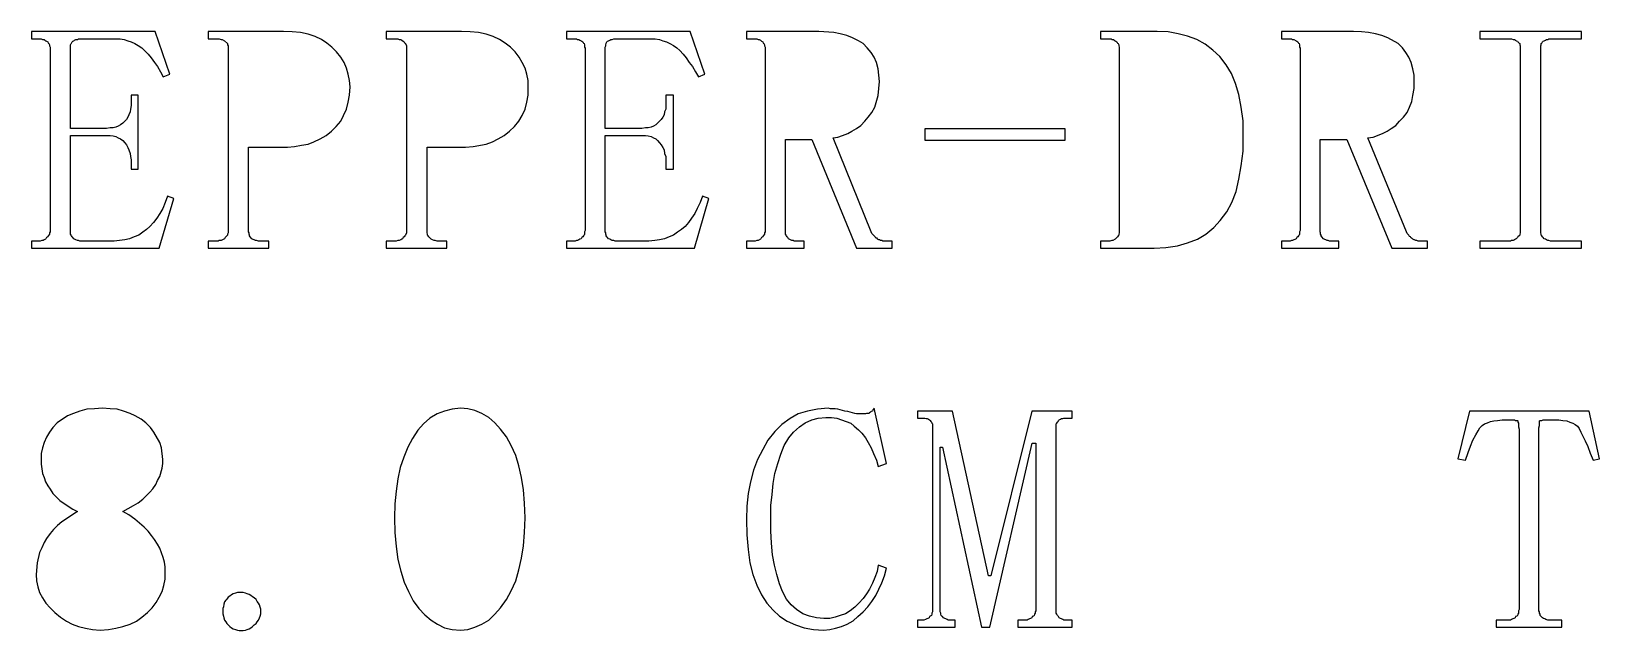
# Model space of a CAD drawing. Extents: x -190 to 190, y -140 to 140.
# Drawn here: x -138.2 to -111.33, y -106.04 to -95.78 of the extents above; entities that cross this region are included whole.
import ezdxf

# ---------------------------------------------------------------- set-up
doc = ezdxf.new("R2010")
doc.units = 0
doc.header["$MEASUREMENT"] = 0
doc.layers.get('0').update_dxf_attribs({"linetype": 'CONTINUOUS'})

msp = doc.modelspace()

# ---------------------------------------------------------------- linework, layer by layer
for points in [[(-138.2, -95.78), (-138.2, -95.91), (-138.2, -95.91), (-138.09, -95.91), (-138.09, -95.91), (-138.06, -95.91), (-138.06, -95.91), (-138.03, -95.91), (-138.03, -95.91), (-138.01, -95.92), (-138.01, -95.92), (-137.98, -95.92), (-137.98, -95.92), (-137.97, -95.93), (-137.97, -95.93), (-137.95, -95.94), (-137.95, -95.94), (-137.94, -95.95), (-137.94, -95.95), (-137.92, -95.96), (-137.92, -95.96), (-137.91, -95.98), (-137.91, -95.98), (-137.9, -95.99), (-137.9, -95.99), (-137.89, -96.01), (-137.89, -96.01), (-137.89, -96.03), (-137.89, -96.03), (-137.88, -96.05), (-137.88, -96.05), (-137.88, -96.07), (-137.88, -96.07), (-137.88, -99.19), (-137.88, -99.19), (-137.88, -99.21), (-137.88, -99.21), (-137.89, -99.23), (-137.89, -99.23), (-137.89, -99.25), (-137.89, -99.25), (-137.9, -99.27), (-137.9, -99.27), (-137.91, -99.28), (-137.91, -99.28), (-137.92, -99.3), (-137.92, -99.3), (-137.94, -99.31), (-137.94, -99.31), (-137.95, -99.33), (-137.95, -99.33), (-137.96, -99.34), (-137.96, -99.34), (-137.98, -99.35), (-137.98, -99.35), (-138, -99.36), (-138, -99.36), (-138.02, -99.36), (-138.02, -99.36), (-138.05, -99.37), (-138.05, -99.37), (-138.08, -99.37), (-138.08, -99.37), (-138.2, -99.37), (-138.2, -99.37), (-138.2, -99.49), (-138.2, -99.49), (-136.01, -99.49), (-136.01, -99.49), (-135.76, -98.64), (-135.76, -98.64), (-135.87, -98.6), (-135.87, -98.6), (-135.91, -98.71), (-135.91, -98.71), (-135.95, -98.81), (-135.95, -98.81), (-136, -98.9), (-136, -98.9), (-136.05, -98.98), (-136.05, -98.98), (-136.11, -99.05), (-136.11, -99.05), (-136.17, -99.12), (-136.17, -99.12), (-136.23, -99.17), (-136.23, -99.17), (-136.29, -99.22), (-136.29, -99.22), (-136.36, -99.27), (-136.36, -99.27), (-136.44, -99.3), (-136.44, -99.3), (-136.52, -99.33), (-136.52, -99.33), (-136.6, -99.35), (-136.6, -99.35), (-136.69, -99.36), (-136.69, -99.36), (-136.78, -99.37), (-136.78, -99.37), (-137.34, -99.37), (-137.34, -99.37), (-137.37, -99.37), (-137.37, -99.37), (-137.39, -99.36), (-137.39, -99.36), (-137.41, -99.36), (-137.41, -99.36), (-137.44, -99.35), (-137.44, -99.35), (-137.46, -99.34), (-137.46, -99.34), (-137.47, -99.33), (-137.47, -99.33), (-137.49, -99.31), (-137.49, -99.31), (-137.5, -99.3), (-137.5, -99.3), (-137.51, -99.28), (-137.51, -99.28), (-137.52, -99.27), (-137.52, -99.27), (-137.53, -99.25), (-137.53, -99.25), (-137.53, -99.23), (-137.53, -99.23), (-137.53, -99.21), (-137.53, -99.21), (-137.53, -99.19), (-137.53, -99.19), (-137.53, -97.56), (-137.53, -97.56), (-136.91, -97.56), (-136.91, -97.56), (-136.85, -97.56), (-136.85, -97.56), (-136.8, -97.57), (-136.8, -97.57), (-136.75, -97.58), (-136.75, -97.58), (-136.71, -97.6), (-136.71, -97.6), (-136.67, -97.62), (-136.67, -97.62), (-136.63, -97.65), (-136.63, -97.65), (-136.6, -97.69), (-136.6, -97.69), (-136.57, -97.72), (-136.57, -97.72), (-136.55, -97.77), (-136.55, -97.77), (-136.53, -97.81), (-136.53, -97.81), (-136.51, -97.87), (-136.51, -97.87), (-136.5, -97.92), (-136.5, -97.92), (-136.49, -97.98), (-136.49, -97.98), (-136.49, -98.05), (-136.49, -98.05), (-136.49, -98.14), (-136.49, -98.14), (-136.37, -98.14), (-136.37, -98.14), (-136.37, -96.87), (-136.37, -96.87), (-136.49, -96.87), (-136.49, -96.87), (-136.49, -96.99), (-136.49, -96.99), (-136.49, -97.05), (-136.49, -97.05), (-136.5, -97.11), (-136.5, -97.11), (-136.51, -97.16), (-136.51, -97.16), (-136.53, -97.21), (-136.53, -97.21), (-136.55, -97.25), (-136.55, -97.25), (-136.57, -97.29), (-136.57, -97.29), (-136.6, -97.32), (-136.6, -97.32), (-136.63, -97.35), (-136.63, -97.35), (-136.67, -97.38), (-136.67, -97.38), (-136.71, -97.4), (-136.71, -97.4), (-136.75, -97.42), (-136.75, -97.42), (-136.8, -97.43), (-136.8, -97.43), (-136.85, -97.43), (-136.85, -97.43), (-136.91, -97.44), (-136.91, -97.44), (-137.53, -97.44), (-137.53, -97.44), (-137.53, -96.07), (-137.53, -96.07), (-137.53, -96.05), (-137.53, -96.05), (-137.53, -96.03), (-137.53, -96.03), (-137.53, -96.01), (-137.53, -96.01), (-137.52, -95.99), (-137.52, -95.99), (-137.51, -95.98), (-137.51, -95.98), (-137.5, -95.96), (-137.5, -95.96), (-137.49, -95.95), (-137.49, -95.95), (-137.47, -95.94), (-137.47, -95.94), (-137.46, -95.93), (-137.46, -95.93), (-137.44, -95.92), (-137.44, -95.92), (-137.41, -95.92), (-137.41, -95.92), (-137.39, -95.91), (-137.39, -95.91), (-137.37, -95.91), (-137.37, -95.91), (-137.34, -95.91), (-137.34, -95.91), (-136.74, -95.91), (-136.74, -95.91), (-136.68, -95.91), (-136.68, -95.91), (-136.61, -95.92), (-136.61, -95.92), (-136.55, -95.94), (-136.55, -95.94), (-136.49, -95.96), (-136.49, -95.96), (-136.43, -95.99), (-136.43, -95.99), (-136.37, -96.02), (-136.37, -96.02), (-136.31, -96.06), (-136.31, -96.06), (-136.26, -96.11), (-136.26, -96.11), (-136.2, -96.17), (-136.2, -96.17), (-136.15, -96.23), (-136.15, -96.23), (-136.09, -96.31), (-136.09, -96.31), (-136.04, -96.38), (-136.04, -96.38), (-135.99, -96.47), (-135.99, -96.47), (-135.94, -96.56), (-135.94, -96.56), (-135.83, -96.51), (-135.83, -96.51), (-136.08, -95.78), (-136.08, -95.78), (-138.2, -95.78)], [(-133.88, -95.78), (-135.17, -95.78), (-135.17, -95.78), (-135.17, -95.91), (-135.17, -95.91), (-134.98, -95.91), (-134.98, -95.91), (-134.95, -95.92), (-134.95, -95.92), (-134.93, -95.92), (-134.93, -95.92), (-134.89, -95.94), (-134.89, -95.94), (-134.84, -95.99), (-134.84, -95.99), (-134.84, -96.01), (-134.84, -96.01), (-134.83, -96.03), (-134.83, -96.03), (-134.83, -99.23), (-134.83, -99.23), (-134.84, -99.25), (-134.84, -99.25), (-134.84, -99.27), (-134.84, -99.27), (-134.88, -99.31), (-134.88, -99.31), (-134.89, -99.33), (-134.89, -99.33), (-134.95, -99.36), (-134.95, -99.36), (-134.98, -99.36), (-134.98, -99.36), (-135, -99.37), (-135, -99.37), (-135.17, -99.37), (-135.17, -99.37), (-135.17, -99.49), (-135.17, -99.49), (-134.13, -99.49), (-134.13, -99.49), (-134.13, -99.37), (-134.13, -99.37), (-134.31, -99.37), (-134.31, -99.37), (-134.34, -99.36), (-134.34, -99.36), (-134.36, -99.36), (-134.36, -99.36), (-134.42, -99.33), (-134.42, -99.33), (-134.45, -99.3), (-134.45, -99.3), (-134.46, -99.28), (-134.46, -99.28), (-134.46, -99.27), (-134.46, -99.27), (-134.47, -99.25), (-134.47, -99.25), (-134.47, -99.23), (-134.47, -99.23), (-134.48, -99.21), (-134.48, -99.21), (-134.48, -97.76), (-134.48, -97.76), (-133.81, -97.76), (-133.81, -97.76), (-133.69, -97.75), (-133.69, -97.75), (-133.57, -97.73), (-133.57, -97.73), (-133.46, -97.71), (-133.46, -97.71), (-133.36, -97.67), (-133.36, -97.67), (-133.25, -97.62), (-133.25, -97.62), (-133.15, -97.56), (-133.15, -97.56), (-133.06, -97.49), (-133.06, -97.49), (-132.98, -97.41), (-132.98, -97.41), (-132.9, -97.32), (-132.9, -97.32), (-132.85, -97.22), (-132.85, -97.22), (-132.8, -97.11), (-132.8, -97.11), (-132.77, -96.99), (-132.77, -96.99), (-132.75, -96.87), (-132.75, -96.87), (-132.74, -96.73), (-132.74, -96.73), (-132.75, -96.62), (-132.75, -96.62), (-132.77, -96.51), (-132.77, -96.51), (-132.8, -96.41), (-132.8, -96.41), (-132.84, -96.31), (-132.84, -96.31), (-132.9, -96.22), (-132.9, -96.22), (-132.97, -96.13), (-132.97, -96.13), (-133.05, -96.05), (-133.05, -96.05), (-133.14, -95.98), (-133.14, -95.98), (-133.23, -95.92), (-133.23, -95.92), (-133.34, -95.87), (-133.34, -95.87), (-133.46, -95.83), (-133.46, -95.83), (-133.59, -95.8), (-133.59, -95.8), (-133.73, -95.79), (-133.73, -95.79), (-133.88, -95.78)], [(-130.83, -95.78), (-132.12, -95.78), (-132.12, -95.78), (-132.12, -95.91), (-132.12, -95.91), (-131.92, -95.91), (-131.92, -95.91), (-131.9, -95.92), (-131.9, -95.92), (-131.87, -95.92), (-131.87, -95.92), (-131.85, -95.93), (-131.85, -95.93), (-131.83, -95.95), (-131.83, -95.95), (-131.81, -95.96), (-131.81, -95.96), (-131.8, -95.98), (-131.8, -95.98), (-131.79, -95.99), (-131.79, -95.99), (-131.77, -96.03), (-131.77, -96.03), (-131.77, -99.23), (-131.77, -99.23), (-131.79, -99.27), (-131.79, -99.27), (-131.8, -99.28), (-131.8, -99.28), (-131.81, -99.3), (-131.81, -99.3), (-131.83, -99.31), (-131.83, -99.31), (-131.84, -99.33), (-131.84, -99.33), (-131.85, -99.34), (-131.85, -99.34), (-131.87, -99.35), (-131.87, -99.35), (-131.9, -99.36), (-131.9, -99.36), (-131.92, -99.36), (-131.92, -99.36), (-131.95, -99.37), (-131.95, -99.37), (-132.12, -99.37), (-132.12, -99.37), (-132.12, -99.49), (-132.12, -99.49), (-131.08, -99.49), (-131.08, -99.49), (-131.08, -99.37), (-131.08, -99.37), (-131.25, -99.37), (-131.25, -99.37), (-131.28, -99.36), (-131.28, -99.36), (-131.3, -99.36), (-131.3, -99.36), (-131.33, -99.35), (-131.33, -99.35), (-131.35, -99.34), (-131.35, -99.34), (-131.39, -99.3), (-131.39, -99.3), (-131.4, -99.28), (-131.4, -99.28), (-131.41, -99.27), (-131.41, -99.27), (-131.41, -99.25), (-131.41, -99.25), (-131.42, -99.23), (-131.42, -99.23), (-131.42, -97.76), (-131.42, -97.76), (-130.76, -97.76), (-130.76, -97.76), (-130.63, -97.75), (-130.63, -97.75), (-130.41, -97.71), (-130.41, -97.71), (-130.3, -97.67), (-130.3, -97.67), (-130.2, -97.62), (-130.2, -97.62), (-130.1, -97.56), (-130.1, -97.56), (-130.01, -97.49), (-130.01, -97.49), (-129.92, -97.41), (-129.92, -97.41), (-129.85, -97.32), (-129.85, -97.32), (-129.79, -97.22), (-129.79, -97.22), (-129.74, -97.11), (-129.74, -97.11), (-129.71, -96.99), (-129.71, -96.99), (-129.69, -96.87), (-129.69, -96.87), (-129.69, -96.62), (-129.69, -96.62), (-129.71, -96.51), (-129.71, -96.51), (-129.74, -96.41), (-129.74, -96.41), (-129.79, -96.31), (-129.79, -96.31), (-129.84, -96.22), (-129.84, -96.22), (-129.91, -96.13), (-129.91, -96.13), (-129.99, -96.05), (-129.99, -96.05), (-130.08, -95.98), (-130.08, -95.98), (-130.18, -95.92), (-130.18, -95.92), (-130.29, -95.87), (-130.29, -95.87), (-130.41, -95.83), (-130.41, -95.83), (-130.54, -95.8), (-130.54, -95.8), (-130.68, -95.79), (-130.68, -95.79), (-130.83, -95.78)], [(-129.03, -95.78), (-129.03, -95.91), (-129.03, -95.91), (-128.92, -95.91), (-128.92, -95.91), (-128.89, -95.91), (-128.89, -95.91), (-128.86, -95.91), (-128.86, -95.91), (-128.84, -95.92), (-128.84, -95.92), (-128.82, -95.92), (-128.82, -95.92), (-128.8, -95.93), (-128.8, -95.93), (-128.78, -95.94), (-128.78, -95.94), (-128.77, -95.95), (-128.77, -95.95), (-128.75, -95.96), (-128.75, -95.96), (-128.74, -95.98), (-128.74, -95.98), (-128.73, -95.99), (-128.73, -95.99), (-128.72, -96.01), (-128.72, -96.01), (-128.72, -96.03), (-128.72, -96.03), (-128.72, -96.05), (-128.72, -96.05), (-128.71, -96.07), (-128.71, -96.07), (-128.71, -99.19), (-128.71, -99.19), (-128.72, -99.21), (-128.72, -99.21), (-128.72, -99.23), (-128.72, -99.23), (-128.72, -99.25), (-128.72, -99.25), (-128.73, -99.27), (-128.73, -99.27), (-128.74, -99.28), (-128.74, -99.28), (-128.75, -99.3), (-128.75, -99.3), (-128.77, -99.31), (-128.77, -99.31), (-128.78, -99.33), (-128.78, -99.33), (-128.8, -99.34), (-128.8, -99.34), (-128.82, -99.35), (-128.82, -99.35), (-128.84, -99.36), (-128.84, -99.36), (-128.86, -99.36), (-128.86, -99.36), (-128.88, -99.37), (-128.88, -99.37), (-128.91, -99.37), (-128.91, -99.37), (-129.03, -99.37), (-129.03, -99.37), (-129.03, -99.49), (-129.03, -99.49), (-126.84, -99.49), (-126.84, -99.49), (-126.59, -98.64), (-126.59, -98.64), (-126.7, -98.6), (-126.7, -98.6), (-126.74, -98.71), (-126.74, -98.71), (-126.79, -98.81), (-126.79, -98.81), (-126.83, -98.9), (-126.83, -98.9), (-126.89, -98.98), (-126.89, -98.98), (-126.94, -99.05), (-126.94, -99.05), (-127, -99.12), (-127, -99.12), (-127.06, -99.17), (-127.06, -99.17), (-127.13, -99.22), (-127.13, -99.22), (-127.2, -99.27), (-127.2, -99.27), (-127.27, -99.3), (-127.27, -99.3), (-127.35, -99.33), (-127.35, -99.33), (-127.44, -99.35), (-127.44, -99.35), (-127.52, -99.36), (-127.52, -99.36), (-127.62, -99.37), (-127.62, -99.37), (-128.17, -99.37), (-128.17, -99.37), (-128.2, -99.37), (-128.2, -99.37), (-128.22, -99.36), (-128.22, -99.36), (-128.25, -99.36), (-128.25, -99.36), (-128.27, -99.35), (-128.27, -99.35), (-128.29, -99.34), (-128.29, -99.34), (-128.31, -99.33), (-128.31, -99.33), (-128.33, -99.31), (-128.33, -99.31), (-128.34, -99.3), (-128.34, -99.3), (-128.35, -99.28), (-128.35, -99.28), (-128.35, -99.27), (-128.35, -99.27), (-128.36, -99.25), (-128.36, -99.25), (-128.36, -99.23), (-128.36, -99.23), (-128.37, -99.21), (-128.37, -99.21), (-128.37, -99.19), (-128.37, -99.19), (-128.37, -97.56), (-128.37, -97.56), (-127.74, -97.56), (-127.74, -97.56), (-127.68, -97.56), (-127.68, -97.56), (-127.63, -97.57), (-127.63, -97.57), (-127.58, -97.58), (-127.58, -97.58), (-127.54, -97.6), (-127.54, -97.6), (-127.5, -97.62), (-127.5, -97.62), (-127.47, -97.65), (-127.47, -97.65), (-127.44, -97.69), (-127.44, -97.69), (-127.41, -97.72), (-127.41, -97.72), (-127.38, -97.77), (-127.38, -97.77), (-127.36, -97.81), (-127.36, -97.81), (-127.35, -97.87), (-127.35, -97.87), (-127.33, -97.92), (-127.33, -97.92), (-127.33, -97.98), (-127.33, -97.98), (-127.33, -98.05), (-127.33, -98.05), (-127.33, -98.14), (-127.33, -98.14), (-127.2, -98.14), (-127.2, -98.14), (-127.2, -96.87), (-127.2, -96.87), (-127.33, -96.87), (-127.33, -96.87), (-127.33, -96.99), (-127.33, -96.99), (-127.33, -97.05), (-127.33, -97.05), (-127.33, -97.11), (-127.33, -97.11), (-127.35, -97.16), (-127.35, -97.16), (-127.36, -97.21), (-127.36, -97.21), (-127.38, -97.25), (-127.38, -97.25), (-127.41, -97.29), (-127.41, -97.29), (-127.44, -97.32), (-127.44, -97.32), (-127.47, -97.35), (-127.47, -97.35), (-127.5, -97.38), (-127.5, -97.38), (-127.54, -97.4), (-127.54, -97.4), (-127.58, -97.42), (-127.58, -97.42), (-127.63, -97.43), (-127.63, -97.43), (-127.68, -97.43), (-127.68, -97.43), (-127.74, -97.44), (-127.74, -97.44), (-128.37, -97.44), (-128.37, -97.44), (-128.37, -96.07), (-128.37, -96.07), (-128.37, -96.05), (-128.37, -96.05), (-128.36, -96.03), (-128.36, -96.03), (-128.36, -96.01), (-128.36, -96.01), (-128.35, -95.99), (-128.35, -95.99), (-128.35, -95.98), (-128.35, -95.98), (-128.34, -95.96), (-128.34, -95.96), (-128.33, -95.95), (-128.33, -95.95), (-128.31, -95.94), (-128.31, -95.94), (-128.29, -95.93), (-128.29, -95.93), (-128.27, -95.92), (-128.27, -95.92), (-128.25, -95.92), (-128.25, -95.92), (-128.22, -95.91), (-128.22, -95.91), (-128.2, -95.91), (-128.2, -95.91), (-128.17, -95.91), (-128.17, -95.91), (-127.58, -95.91), (-127.58, -95.91), (-127.51, -95.91), (-127.51, -95.91), (-127.44, -95.92), (-127.44, -95.92), (-127.38, -95.94), (-127.38, -95.94), (-127.32, -95.96), (-127.32, -95.96), (-127.26, -95.99), (-127.26, -95.99), (-127.2, -96.02), (-127.2, -96.02), (-127.14, -96.06), (-127.14, -96.06), (-127.09, -96.11), (-127.09, -96.11), (-127.03, -96.17), (-127.03, -96.17), (-126.98, -96.23), (-126.98, -96.23), (-126.93, -96.31), (-126.93, -96.31), (-126.87, -96.38), (-126.87, -96.38), (-126.82, -96.47), (-126.82, -96.47), (-126.77, -96.56), (-126.77, -96.56), (-126.66, -96.51), (-126.66, -96.51), (-126.91, -95.78), (-126.91, -95.78), (-129.03, -95.78)], [(-124.71, -95.78), (-125.95, -95.78), (-125.95, -95.78), (-125.95, -95.91), (-125.95, -95.91), (-125.77, -95.91), (-125.77, -95.91), (-125.75, -95.92), (-125.75, -95.92), (-125.73, -95.92), (-125.73, -95.92), (-125.71, -95.93), (-125.71, -95.93), (-125.69, -95.95), (-125.69, -95.95), (-125.67, -95.96), (-125.67, -95.96), (-125.66, -95.98), (-125.66, -95.98), (-125.65, -95.99), (-125.65, -95.99), (-125.64, -96.01), (-125.64, -96.01), (-125.64, -96.03), (-125.64, -96.03), (-125.63, -96.05), (-125.63, -96.05), (-125.63, -99.21), (-125.63, -99.21), (-125.64, -99.23), (-125.64, -99.23), (-125.64, -99.25), (-125.64, -99.25), (-125.65, -99.27), (-125.65, -99.27), (-125.66, -99.28), (-125.66, -99.28), (-125.67, -99.3), (-125.67, -99.3), (-125.69, -99.31), (-125.69, -99.31), (-125.7, -99.33), (-125.7, -99.33), (-125.71, -99.34), (-125.71, -99.34), (-125.75, -99.36), (-125.75, -99.36), (-125.77, -99.36), (-125.77, -99.36), (-125.8, -99.37), (-125.8, -99.37), (-125.95, -99.37), (-125.95, -99.37), (-125.95, -99.49), (-125.95, -99.49), (-124.96, -99.49), (-124.96, -99.49), (-124.96, -99.37), (-124.96, -99.37), (-125.13, -99.37), (-125.13, -99.37), (-125.15, -99.36), (-125.15, -99.36), (-125.17, -99.36), (-125.17, -99.36), (-125.23, -99.33), (-125.23, -99.33), (-125.24, -99.31), (-125.24, -99.31), (-125.25, -99.3), (-125.25, -99.3), (-125.26, -99.28), (-125.26, -99.28), (-125.27, -99.27), (-125.27, -99.27), (-125.28, -99.25), (-125.28, -99.25), (-125.28, -97.63), (-125.28, -97.63), (-124.83, -97.63), (-124.83, -97.63), (-124.06, -99.49), (-124.06, -99.49), (-123.45, -99.49), (-123.45, -99.49), (-123.45, -99.37), (-123.45, -99.37), (-123.61, -99.37), (-123.61, -99.37), (-123.63, -99.36), (-123.63, -99.36), (-123.65, -99.36), (-123.65, -99.36), (-123.66, -99.35), (-123.66, -99.35), (-123.68, -99.35), (-123.68, -99.35), (-123.7, -99.34), (-123.7, -99.34), (-123.71, -99.32), (-123.71, -99.32), (-123.73, -99.32), (-123.73, -99.32), (-123.74, -99.3), (-123.74, -99.3), (-123.8, -99.24), (-123.8, -99.24), (-123.81, -99.21), (-123.81, -99.21), (-124.46, -97.6), (-124.46, -97.6), (-124.38, -97.59), (-124.38, -97.59), (-124.3, -97.56), (-124.3, -97.56), (-124.21, -97.53), (-124.21, -97.53), (-124.14, -97.49), (-124.14, -97.49), (-124.06, -97.44), (-124.06, -97.44), (-123.99, -97.39), (-123.99, -97.39), (-123.92, -97.32), (-123.92, -97.32), (-123.86, -97.25), (-123.86, -97.25), (-123.8, -97.17), (-123.8, -97.17), (-123.75, -97.08), (-123.75, -97.08), (-123.69, -96.88), (-123.69, -96.88), (-123.67, -96.64), (-123.67, -96.64), (-123.69, -96.42), (-123.69, -96.42), (-123.72, -96.31), (-123.72, -96.31), (-123.76, -96.22), (-123.76, -96.22), (-123.81, -96.14), (-123.81, -96.14), (-123.88, -96.06), (-123.88, -96.06), (-123.95, -95.99), (-123.95, -95.99), (-124.03, -95.94), (-124.03, -95.94), (-124.13, -95.89), (-124.13, -95.89), (-124.23, -95.85), (-124.23, -95.85), (-124.34, -95.82), (-124.34, -95.82), (-124.45, -95.8), (-124.45, -95.8), (-124.71, -95.78)], [(-118.91, -95.78), (-119.88, -95.78), (-119.88, -95.78), (-119.88, -95.91), (-119.88, -95.91), (-119.7, -95.91), (-119.7, -95.91), (-119.68, -95.92), (-119.68, -95.92), (-119.66, -95.92), (-119.66, -95.92), (-119.65, -95.93), (-119.65, -95.93), (-119.63, -95.94), (-119.63, -95.94), (-119.62, -95.95), (-119.62, -95.95), (-119.6, -95.96), (-119.6, -95.96), (-119.59, -95.98), (-119.59, -95.98), (-119.58, -95.99), (-119.58, -95.99), (-119.57, -96.01), (-119.57, -96.01), (-119.57, -96.03), (-119.57, -96.03), (-119.56, -96.05), (-119.56, -96.05), (-119.56, -99.23), (-119.56, -99.23), (-119.57, -99.25), (-119.57, -99.25), (-119.57, -99.27), (-119.57, -99.27), (-119.58, -99.28), (-119.58, -99.28), (-119.59, -99.3), (-119.59, -99.3), (-119.63, -99.34), (-119.63, -99.34), (-119.67, -99.36), (-119.67, -99.36), (-119.69, -99.36), (-119.69, -99.36), (-119.72, -99.37), (-119.72, -99.37), (-119.88, -99.37), (-119.88, -99.37), (-119.88, -99.49), (-119.88, -99.49), (-118.96, -99.49), (-118.96, -99.49), (-118.76, -99.48), (-118.76, -99.48), (-118.56, -99.45), (-118.56, -99.45), (-118.39, -99.4), (-118.39, -99.4), (-118.22, -99.34), (-118.22, -99.34), (-118.08, -99.25), (-118.08, -99.25), (-117.94, -99.14), (-117.94, -99.14), (-117.83, -99.02), (-117.83, -99.02), (-117.72, -98.87), (-117.72, -98.87), (-117.63, -98.71), (-117.63, -98.71), (-117.56, -98.52), (-117.56, -98.52), (-117.51, -98.31), (-117.51, -98.31), (-117.47, -98.08), (-117.47, -98.08), (-117.44, -97.83), (-117.44, -97.83), (-117.44, -97.31), (-117.44, -97.31), (-117.47, -97.08), (-117.47, -97.08), (-117.51, -96.86), (-117.51, -96.86), (-117.57, -96.67), (-117.57, -96.67), (-117.64, -96.5), (-117.64, -96.5), (-117.73, -96.35), (-117.73, -96.35), (-117.84, -96.21), (-117.84, -96.21), (-117.96, -96.1), (-117.96, -96.1), (-118.09, -96), (-118.09, -96), (-118.23, -95.92), (-118.23, -95.92), (-118.39, -95.86), (-118.39, -95.86), (-118.55, -95.82), (-118.55, -95.82), (-118.72, -95.79), (-118.72, -95.79), (-118.91, -95.78)], [(-115.55, -95.78), (-116.78, -95.78), (-116.78, -95.78), (-116.78, -95.91), (-116.78, -95.91), (-116.61, -95.91), (-116.61, -95.91), (-116.59, -95.92), (-116.59, -95.92), (-116.57, -95.92), (-116.57, -95.92), (-116.53, -95.94), (-116.53, -95.94), (-116.52, -95.95), (-116.52, -95.95), (-116.5, -95.96), (-116.5, -95.96), (-116.49, -95.98), (-116.49, -95.98), (-116.48, -95.99), (-116.48, -95.99), (-116.47, -96.01), (-116.47, -96.01), (-116.47, -96.05), (-116.47, -96.05), (-116.46, -96.07), (-116.46, -96.07), (-116.46, -99.19), (-116.46, -99.19), (-116.47, -99.21), (-116.47, -99.21), (-116.47, -99.25), (-116.47, -99.25), (-116.48, -99.27), (-116.48, -99.27), (-116.49, -99.28), (-116.49, -99.28), (-116.5, -99.3), (-116.5, -99.3), (-116.52, -99.31), (-116.52, -99.31), (-116.53, -99.33), (-116.53, -99.33), (-116.59, -99.36), (-116.59, -99.36), (-116.61, -99.36), (-116.61, -99.36), (-116.63, -99.37), (-116.63, -99.37), (-116.78, -99.37), (-116.78, -99.37), (-116.78, -99.49), (-116.78, -99.49), (-115.8, -99.49), (-115.8, -99.49), (-115.8, -99.37), (-115.8, -99.37), (-115.96, -99.37), (-115.96, -99.37), (-115.98, -99.36), (-115.98, -99.36), (-116, -99.36), (-116, -99.36), (-116.06, -99.33), (-116.06, -99.33), (-116.09, -99.3), (-116.09, -99.3), (-116.1, -99.28), (-116.1, -99.28), (-116.1, -99.27), (-116.1, -99.27), (-116.11, -99.25), (-116.11, -99.25), (-116.11, -99.23), (-116.11, -99.23), (-116.12, -99.21), (-116.12, -99.21), (-116.12, -97.63), (-116.12, -97.63), (-115.66, -97.63), (-115.66, -97.63), (-114.89, -99.49), (-114.89, -99.49), (-114.28, -99.49), (-114.28, -99.49), (-114.28, -99.37), (-114.28, -99.37), (-114.44, -99.37), (-114.44, -99.37), (-114.46, -99.36), (-114.46, -99.36), (-114.48, -99.36), (-114.48, -99.36), (-114.5, -99.35), (-114.5, -99.35), (-114.51, -99.35), (-114.51, -99.35), (-114.53, -99.34), (-114.53, -99.34), (-114.55, -99.32), (-114.55, -99.32), (-114.56, -99.32), (-114.56, -99.32), (-114.57, -99.3), (-114.57, -99.3), (-114.59, -99.29), (-114.59, -99.29), (-114.6, -99.27), (-114.6, -99.27), (-114.63, -99.24), (-114.63, -99.24), (-114.64, -99.21), (-114.64, -99.21), (-115.3, -97.6), (-115.3, -97.6), (-115.21, -97.59), (-115.21, -97.59), (-115.05, -97.53), (-115.05, -97.53), (-114.97, -97.49), (-114.97, -97.49), (-114.9, -97.44), (-114.9, -97.44), (-114.82, -97.39), (-114.82, -97.39), (-114.76, -97.32), (-114.76, -97.32), (-114.69, -97.25), (-114.69, -97.25), (-114.63, -97.17), (-114.63, -97.17), (-114.59, -97.08), (-114.59, -97.08), (-114.55, -96.98), (-114.55, -96.98), (-114.53, -96.88), (-114.53, -96.88), (-114.51, -96.76), (-114.51, -96.76), (-114.51, -96.53), (-114.51, -96.53), (-114.53, -96.42), (-114.53, -96.42), (-114.56, -96.31), (-114.56, -96.31), (-114.6, -96.22), (-114.6, -96.22), (-114.65, -96.14), (-114.65, -96.14), (-114.71, -96.06), (-114.71, -96.06), (-114.78, -95.99), (-114.78, -95.99), (-114.96, -95.89), (-114.96, -95.89), (-115.06, -95.85), (-115.06, -95.85), (-115.17, -95.82), (-115.17, -95.82), (-115.29, -95.8), (-115.29, -95.8), (-115.41, -95.79), (-115.41, -95.79), (-115.55, -95.78)], [(-113.38, -95.78), (-113.38, -95.91), (-113.38, -95.91), (-112.89, -95.91), (-112.89, -95.91), (-112.86, -95.91), (-112.86, -95.91), (-112.84, -95.91), (-112.84, -95.91), (-112.81, -95.92), (-112.81, -95.92), (-112.79, -95.92), (-112.79, -95.92), (-112.77, -95.93), (-112.77, -95.93), (-112.76, -95.94), (-112.76, -95.94), (-112.74, -95.95), (-112.74, -95.95), (-112.73, -95.96), (-112.73, -95.96), (-112.71, -95.98), (-112.71, -95.98), (-112.7, -95.99), (-112.7, -95.99), (-112.7, -96.01), (-112.7, -96.01), (-112.69, -96.03), (-112.69, -96.03), (-112.69, -96.05), (-112.69, -96.05), (-112.69, -96.07), (-112.69, -96.07), (-112.69, -99.19), (-112.69, -99.19), (-112.69, -99.21), (-112.69, -99.21), (-112.69, -99.23), (-112.69, -99.23), (-112.7, -99.25), (-112.7, -99.25), (-112.7, -99.27), (-112.7, -99.27), (-112.71, -99.28), (-112.71, -99.28), (-112.73, -99.3), (-112.73, -99.3), (-112.74, -99.31), (-112.74, -99.31), (-112.76, -99.33), (-112.76, -99.33), (-112.77, -99.34), (-112.77, -99.34), (-112.79, -99.35), (-112.79, -99.35), (-112.81, -99.36), (-112.81, -99.36), (-112.84, -99.36), (-112.84, -99.36), (-112.86, -99.37), (-112.86, -99.37), (-112.89, -99.37), (-112.89, -99.37), (-113.38, -99.37), (-113.38, -99.37), (-113.38, -99.49), (-113.38, -99.49), (-111.64, -99.49), (-111.64, -99.49), (-111.64, -99.37), (-111.64, -99.37), (-112.14, -99.37), (-112.14, -99.37), (-112.17, -99.37), (-112.17, -99.37), (-112.2, -99.36), (-112.2, -99.36), (-112.22, -99.36), (-112.22, -99.36), (-112.24, -99.35), (-112.24, -99.35), (-112.26, -99.34), (-112.26, -99.34), (-112.28, -99.33), (-112.28, -99.33), (-112.3, -99.31), (-112.3, -99.31), (-112.31, -99.3), (-112.31, -99.3), (-112.32, -99.28), (-112.32, -99.28), (-112.33, -99.27), (-112.33, -99.27), (-112.33, -99.25), (-112.33, -99.25), (-112.34, -99.23), (-112.34, -99.23), (-112.34, -99.21), (-112.34, -99.21), (-112.34, -99.19), (-112.34, -99.19), (-112.34, -96.07), (-112.34, -96.07), (-112.34, -96.05), (-112.34, -96.05), (-112.34, -96.03), (-112.34, -96.03), (-112.33, -96.01), (-112.33, -96.01), (-112.33, -95.99), (-112.33, -95.99), (-112.32, -95.98), (-112.32, -95.98), (-112.31, -95.96), (-112.31, -95.96), (-112.3, -95.95), (-112.3, -95.95), (-112.28, -95.94), (-112.28, -95.94), (-112.26, -95.93), (-112.26, -95.93), (-112.24, -95.92), (-112.24, -95.92), (-112.22, -95.92), (-112.22, -95.92), (-112.2, -95.91), (-112.2, -95.91), (-112.17, -95.91), (-112.17, -95.91), (-112.14, -95.91), (-112.14, -95.91), (-111.64, -95.91), (-111.64, -95.91), (-111.64, -95.78), (-111.64, -95.78), (-113.38, -95.78)], [(-122.89, -97.45), (-122.89, -97.64), (-122.89, -97.64), (-120.49, -97.64), (-120.49, -97.64), (-120.49, -97.45), (-120.49, -97.45), (-122.89, -97.45)], [(-136.98, -102.23), (-137.12, -102.24), (-137.12, -102.24), (-137.25, -102.25), (-137.25, -102.25), (-137.37, -102.28), (-137.37, -102.28), (-137.48, -102.32), (-137.48, -102.32), (-137.58, -102.36), (-137.58, -102.36), (-137.76, -102.48), (-137.76, -102.48), (-137.83, -102.56), (-137.83, -102.56), (-137.89, -102.64), (-137.89, -102.64), (-137.94, -102.73), (-137.94, -102.73), (-137.98, -102.82), (-137.98, -102.82), (-138.01, -102.91), (-138.01, -102.91), (-138.03, -103.01), (-138.03, -103.01), (-138.03, -103.19), (-138.03, -103.19), (-138.01, -103.35), (-138.01, -103.35), (-137.98, -103.42), (-137.98, -103.42), (-137.96, -103.49), (-137.96, -103.49), (-137.92, -103.56), (-137.92, -103.56), (-137.88, -103.62), (-137.88, -103.62), (-137.83, -103.69), (-137.83, -103.69), (-137.71, -103.81), (-137.71, -103.81), (-137.57, -103.91), (-137.57, -103.91), (-137.49, -103.96), (-137.49, -103.96), (-137.41, -104), (-137.41, -104), (-137.68, -104.18), (-137.68, -104.18), (-137.75, -104.24), (-137.75, -104.24), (-137.82, -104.31), (-137.82, -104.31), (-137.88, -104.38), (-137.88, -104.38), (-137.94, -104.46), (-137.94, -104.46), (-137.98, -104.53), (-137.98, -104.53), (-138.02, -104.62), (-138.02, -104.62), (-138.06, -104.7), (-138.06, -104.7), (-138.1, -104.88), (-138.1, -104.88), (-138.12, -105.08), (-138.12, -105.08), (-138.11, -105.19), (-138.11, -105.19), (-138.09, -105.29), (-138.09, -105.29), (-138.06, -105.39), (-138.06, -105.39), (-138.01, -105.48), (-138.01, -105.48), (-137.95, -105.57), (-137.95, -105.57), (-137.88, -105.65), (-137.88, -105.65), (-137.8, -105.73), (-137.8, -105.73), (-137.7, -105.81), (-137.7, -105.81), (-137.6, -105.88), (-137.6, -105.88), (-137.5, -105.93), (-137.5, -105.93), (-137.39, -105.97), (-137.39, -105.97), (-137.27, -106), (-137.27, -106), (-137.15, -106.02), (-137.15, -106.02), (-137.02, -106.03), (-137.02, -106.03), (-136.88, -106.02), (-136.88, -106.02), (-136.75, -106), (-136.75, -106), (-136.63, -105.97), (-136.63, -105.97), (-136.51, -105.93), (-136.51, -105.93), (-136.4, -105.88), (-136.4, -105.88), (-136.31, -105.81), (-136.31, -105.81), (-136.21, -105.73), (-136.21, -105.73), (-136.13, -105.65), (-136.13, -105.65), (-136.06, -105.56), (-136.06, -105.56), (-136.01, -105.47), (-136.01, -105.47), (-135.96, -105.37), (-135.96, -105.37), (-135.93, -105.27), (-135.93, -105.27), (-135.91, -105.16), (-135.91, -105.16), (-135.91, -104.95), (-135.91, -104.95), (-135.92, -104.87), (-135.92, -104.87), (-135.94, -104.79), (-135.94, -104.79), (-136, -104.63), (-136, -104.63), (-136.04, -104.56), (-136.04, -104.56), (-136.09, -104.48), (-136.09, -104.48), (-136.14, -104.41), (-136.14, -104.41), (-136.2, -104.34), (-136.2, -104.34), (-136.27, -104.27), (-136.27, -104.27), (-136.43, -104.13), (-136.43, -104.13), (-136.53, -104.06), (-136.53, -104.06), (-136.63, -104), (-136.63, -104), (-136.45, -103.9), (-136.45, -103.9), (-136.37, -103.85), (-136.37, -103.85), (-136.29, -103.79), (-136.29, -103.79), (-136.17, -103.67), (-136.17, -103.67), (-136.12, -103.61), (-136.12, -103.61), (-136.07, -103.54), (-136.07, -103.54), (-136.04, -103.47), (-136.04, -103.47), (-136, -103.4), (-136, -103.4), (-135.96, -103.26), (-135.96, -103.26), (-135.95, -103.18), (-135.95, -103.18), (-135.95, -103.11), (-135.95, -103.11), (-135.97, -102.91), (-135.97, -102.91), (-136, -102.82), (-136, -102.82), (-136.1, -102.64), (-136.1, -102.64), (-136.16, -102.56), (-136.16, -102.56), (-136.24, -102.48), (-136.24, -102.48), (-136.32, -102.42), (-136.32, -102.42), (-136.42, -102.36), (-136.42, -102.36), (-136.51, -102.32), (-136.51, -102.32), (-136.62, -102.28), (-136.62, -102.28), (-136.73, -102.25), (-136.73, -102.25), (-136.85, -102.24), (-136.85, -102.24), (-136.98, -102.23)], [(-130.85, -102.23), (-130.99, -102.25), (-130.99, -102.25), (-131.12, -102.28), (-131.12, -102.28), (-131.25, -102.33), (-131.25, -102.33), (-131.37, -102.4), (-131.37, -102.4), (-131.48, -102.5), (-131.48, -102.5), (-131.58, -102.61), (-131.58, -102.61), (-131.67, -102.75), (-131.67, -102.75), (-131.75, -102.9), (-131.75, -102.9), (-131.82, -103.07), (-131.82, -103.07), (-131.88, -103.25), (-131.88, -103.25), (-131.92, -103.44), (-131.92, -103.44), (-131.95, -103.65), (-131.95, -103.65), (-131.97, -103.87), (-131.97, -103.87), (-131.98, -104.11), (-131.98, -104.11), (-131.97, -104.36), (-131.97, -104.36), (-131.95, -104.6), (-131.95, -104.6), (-131.92, -104.82), (-131.92, -104.82), (-131.87, -105.02), (-131.87, -105.02), (-131.81, -105.21), (-131.81, -105.21), (-131.74, -105.37), (-131.74, -105.37), (-131.66, -105.53), (-131.66, -105.53), (-131.56, -105.66), (-131.56, -105.66), (-131.46, -105.77), (-131.46, -105.77), (-131.35, -105.86), (-131.35, -105.86), (-131.24, -105.93), (-131.24, -105.93), (-131.12, -105.99), (-131.12, -105.99), (-130.99, -106.02), (-130.99, -106.02), (-130.85, -106.03), (-130.85, -106.03), (-130.72, -106.02), (-130.72, -106.02), (-130.6, -105.98), (-130.6, -105.98), (-130.48, -105.93), (-130.48, -105.93), (-130.36, -105.86), (-130.36, -105.86), (-130.26, -105.76), (-130.26, -105.76), (-130.16, -105.65), (-130.16, -105.65), (-130.06, -105.51), (-130.06, -105.51), (-129.98, -105.36), (-129.98, -105.36), (-129.9, -105.19), (-129.9, -105.19), (-129.85, -105), (-129.85, -105), (-129.8, -104.8), (-129.8, -104.8), (-129.77, -104.59), (-129.77, -104.59), (-129.75, -104.36), (-129.75, -104.36), (-129.74, -104.11), (-129.74, -104.11), (-129.75, -103.86), (-129.75, -103.86), (-129.77, -103.63), (-129.77, -103.63), (-129.8, -103.42), (-129.8, -103.42), (-129.85, -103.22), (-129.85, -103.22), (-129.9, -103.04), (-129.9, -103.04), (-129.98, -102.87), (-129.98, -102.87), (-130.06, -102.72), (-130.06, -102.72), (-130.16, -102.59), (-130.16, -102.59), (-130.26, -102.48), (-130.26, -102.48), (-130.36, -102.39), (-130.36, -102.39), (-130.48, -102.32), (-130.48, -102.32), (-130.6, -102.27), (-130.6, -102.27), (-130.72, -102.24), (-130.72, -102.24), (-130.85, -102.23)], [(-124.8, -106.02), (-124.63, -106.03), (-124.63, -106.03), (-124.52, -106.02), (-124.52, -106.02), (-124.42, -106), (-124.42, -106), (-124.32, -105.97), (-124.32, -105.97), (-124.22, -105.93), (-124.22, -105.93), (-124.12, -105.87), (-124.12, -105.87), (-124.04, -105.8), (-124.04, -105.8), (-123.95, -105.72), (-123.95, -105.72), (-123.87, -105.63), (-123.87, -105.63), (-123.8, -105.54), (-123.8, -105.54), (-123.73, -105.44), (-123.73, -105.44), (-123.68, -105.33), (-123.68, -105.33), (-123.63, -105.22), (-123.63, -105.22), (-123.58, -105.1), (-123.58, -105.1), (-123.55, -104.97), (-123.55, -104.97), (-123.69, -104.92), (-123.69, -104.92), (-123.71, -105.03), (-123.71, -105.03), (-123.75, -105.13), (-123.75, -105.13), (-123.79, -105.23), (-123.79, -105.23), (-123.84, -105.33), (-123.84, -105.33), (-123.89, -105.41), (-123.89, -105.41), (-123.95, -105.49), (-123.95, -105.49), (-124.02, -105.57), (-124.02, -105.57), (-124.09, -105.64), (-124.09, -105.64), (-124.17, -105.7), (-124.17, -105.7), (-124.25, -105.75), (-124.25, -105.75), (-124.34, -105.78), (-124.34, -105.78), (-124.43, -105.81), (-124.43, -105.81), (-124.52, -105.83), (-124.52, -105.83), (-124.62, -105.83), (-124.62, -105.83), (-124.75, -105.82), (-124.75, -105.82), (-124.87, -105.79), (-124.87, -105.79), (-124.98, -105.75), (-124.98, -105.75), (-125.09, -105.68), (-125.09, -105.68), (-125.18, -105.6), (-125.18, -105.6), (-125.26, -105.5), (-125.26, -105.5), (-125.33, -105.37), (-125.33, -105.37), (-125.38, -105.24), (-125.38, -105.24), (-125.43, -105.08), (-125.43, -105.08), (-125.47, -104.92), (-125.47, -104.92), (-125.5, -104.74), (-125.5, -104.74), (-125.52, -104.54), (-125.52, -104.54), (-125.53, -104.33), (-125.53, -104.33), (-125.53, -104.11), (-125.53, -104.11), (-125.53, -103.9), (-125.53, -103.9), (-125.51, -103.71), (-125.51, -103.71), (-125.49, -103.52), (-125.49, -103.52), (-125.46, -103.35), (-125.46, -103.35), (-125.41, -103.18), (-125.41, -103.18), (-125.36, -103.02), (-125.36, -103.02), (-125.3, -102.87), (-125.3, -102.87), (-125.22, -102.74), (-125.22, -102.74), (-125.14, -102.64), (-125.14, -102.64), (-125.04, -102.55), (-125.04, -102.55), (-124.94, -102.48), (-124.94, -102.48), (-124.83, -102.43), (-124.83, -102.43), (-124.72, -102.4), (-124.72, -102.4), (-124.59, -102.39), (-124.59, -102.39), (-124.49, -102.39), (-124.49, -102.39), (-124.4, -102.4), (-124.4, -102.4), (-124.32, -102.43), (-124.32, -102.43), (-124.24, -102.46), (-124.24, -102.46), (-124.16, -102.49), (-124.16, -102.49), (-124.1, -102.54), (-124.1, -102.54), (-124.03, -102.6), (-124.03, -102.6), (-123.97, -102.66), (-123.97, -102.66), (-123.91, -102.74), (-123.91, -102.74), (-123.86, -102.82), (-123.86, -102.82), (-123.81, -102.91), (-123.81, -102.91), (-123.77, -103.01), (-123.77, -103.01), (-123.72, -103.12), (-123.72, -103.12), (-123.69, -103.23), (-123.69, -103.23), (-123.55, -103.18), (-123.55, -103.18), (-123.76, -102.23), (-123.76, -102.23), (-123.77, -102.25), (-123.77, -102.25), (-123.78, -102.26), (-123.78, -102.26), (-123.79, -102.28), (-123.79, -102.28), (-123.81, -102.29), (-123.81, -102.29), (-123.82, -102.3), (-123.82, -102.3), (-123.84, -102.31), (-123.84, -102.31), (-123.85, -102.32), (-123.85, -102.32), (-123.87, -102.32), (-123.87, -102.32), (-123.89, -102.32), (-123.89, -102.32), (-123.91, -102.33), (-123.91, -102.33), (-123.93, -102.33), (-123.93, -102.33), (-123.95, -102.33), (-123.95, -102.33), (-123.97, -102.33), (-123.97, -102.33), (-123.99, -102.33), (-123.99, -102.33), (-124.02, -102.33), (-124.02, -102.33), (-124.06, -102.33), (-124.06, -102.33), (-124.09, -102.32), (-124.09, -102.32), (-124.13, -102.31), (-124.13, -102.31), (-124.17, -102.3), (-124.17, -102.3), (-124.21, -102.29), (-124.21, -102.29), (-124.26, -102.28), (-124.26, -102.28), (-124.3, -102.27), (-124.3, -102.27), (-124.34, -102.26), (-124.34, -102.26), (-124.38, -102.25), (-124.38, -102.25), (-124.43, -102.24), (-124.43, -102.24), (-124.47, -102.24), (-124.47, -102.24), (-124.51, -102.24), (-124.51, -102.24), (-124.55, -102.23), (-124.55, -102.23), (-124.73, -102.25), (-124.73, -102.25), (-124.9, -102.28), (-124.9, -102.28), (-125.06, -102.33), (-125.06, -102.33), (-125.2, -102.41), (-125.2, -102.41), (-125.34, -102.51), (-125.34, -102.51), (-125.46, -102.63), (-125.46, -102.63), (-125.58, -102.78), (-125.58, -102.78), (-125.67, -102.94), (-125.67, -102.94), (-125.76, -103.11), (-125.76, -103.11), (-125.83, -103.29), (-125.83, -103.29), (-125.88, -103.49), (-125.88, -103.49), (-125.92, -103.69), (-125.92, -103.69), (-125.94, -103.91), (-125.94, -103.91), (-125.95, -104.14), (-125.95, -104.14), (-125.94, -104.4), (-125.94, -104.4), (-125.92, -104.65), (-125.92, -104.65), (-125.89, -104.88), (-125.89, -104.88), (-125.84, -105.08), (-125.84, -105.08), (-125.77, -105.26), (-125.77, -105.26), (-125.69, -105.43), (-125.69, -105.43), (-125.6, -105.57), (-125.6, -105.57), (-125.49, -105.69), (-125.49, -105.69), (-125.38, -105.79), (-125.38, -105.79), (-125.25, -105.88), (-125.25, -105.88), (-125.11, -105.94), (-125.11, -105.94), (-124.96, -105.99), (-124.96, -105.99), (-124.8, -106.02)], [(-120.64, -105.7), (-120.64, -105.68), (-120.64, -105.68), (-120.64, -102.57), (-120.64, -102.57), (-120.64, -102.54), (-120.64, -102.54), (-120.64, -102.52), (-120.64, -102.52), (-120.64, -102.5), (-120.64, -102.5), (-120.63, -102.49), (-120.63, -102.49), (-120.62, -102.47), (-120.62, -102.47), (-120.61, -102.46), (-120.61, -102.46), (-120.6, -102.44), (-120.6, -102.44), (-120.59, -102.43), (-120.59, -102.43), (-120.57, -102.42), (-120.57, -102.42), (-120.55, -102.41), (-120.55, -102.41), (-120.53, -102.41), (-120.53, -102.41), (-120.51, -102.4), (-120.51, -102.4), (-120.49, -102.4), (-120.49, -102.4), (-120.46, -102.4), (-120.46, -102.4), (-120.37, -102.4), (-120.37, -102.4), (-120.37, -102.28), (-120.37, -102.28), (-121.06, -102.28), (-121.06, -102.28), (-121.76, -105.1), (-121.76, -105.1), (-121.8, -105.1), (-121.8, -105.1), (-122.42, -102.28), (-122.42, -102.28), (-123.02, -102.28), (-123.02, -102.28), (-123.02, -102.4), (-123.02, -102.4), (-122.95, -102.4), (-122.95, -102.4), (-122.92, -102.4), (-122.92, -102.4), (-122.89, -102.4), (-122.89, -102.4), (-122.87, -102.41), (-122.87, -102.41), (-122.85, -102.41), (-122.85, -102.41), (-122.83, -102.42), (-122.83, -102.42), (-122.81, -102.43), (-122.81, -102.43), (-122.8, -102.44), (-122.8, -102.44), (-122.79, -102.46), (-122.79, -102.46), (-122.78, -102.47), (-122.78, -102.47), (-122.77, -102.49), (-122.77, -102.49), (-122.76, -102.5), (-122.76, -102.5), (-122.76, -102.52), (-122.76, -102.52), (-122.76, -102.54), (-122.76, -102.54), (-122.76, -102.57), (-122.76, -102.57), (-122.76, -105.68), (-122.76, -105.68), (-122.76, -105.7), (-122.76, -105.7), (-122.76, -105.72), (-122.76, -105.72), (-122.77, -105.74), (-122.77, -105.74), (-122.77, -105.76), (-122.77, -105.76), (-122.78, -105.78), (-122.78, -105.78), (-122.8, -105.79), (-122.8, -105.79), (-122.81, -105.8), (-122.81, -105.8), (-122.82, -105.82), (-122.82, -105.82), (-122.84, -105.83), (-122.84, -105.83), (-122.86, -105.84), (-122.86, -105.84), (-122.88, -105.85), (-122.88, -105.85), (-122.91, -105.86), (-122.91, -105.86), (-122.93, -105.86), (-122.93, -105.86), (-122.96, -105.86), (-122.96, -105.86), (-123.02, -105.86), (-123.02, -105.86), (-123.02, -105.98), (-123.02, -105.98), (-122.37, -105.98), (-122.37, -105.98), (-122.37, -105.86), (-122.37, -105.86), (-122.44, -105.86), (-122.44, -105.86), (-122.46, -105.86), (-122.46, -105.86), (-122.49, -105.86), (-122.49, -105.86), (-122.51, -105.85), (-122.51, -105.85), (-122.53, -105.84), (-122.53, -105.84), (-122.55, -105.83), (-122.55, -105.83), (-122.57, -105.82), (-122.57, -105.82), (-122.59, -105.8), (-122.59, -105.8), (-122.6, -105.79), (-122.6, -105.79), (-122.61, -105.78), (-122.61, -105.78), (-122.62, -105.76), (-122.62, -105.76), (-122.62, -105.74), (-122.62, -105.74), (-122.63, -105.72), (-122.63, -105.72), (-122.63, -105.7), (-122.63, -105.7), (-122.63, -105.68), (-122.63, -105.68), (-122.63, -102.9), (-122.63, -102.9), (-122.59, -102.9), (-122.59, -102.9), (-121.92, -105.98), (-121.92, -105.98), (-121.78, -105.98), (-121.78, -105.98), (-121.05, -102.83), (-121.05, -102.83), (-120.99, -102.83), (-120.99, -102.83), (-120.99, -105.68), (-120.99, -105.68), (-120.99, -105.7), (-120.99, -105.7), (-121, -105.72), (-121, -105.72), (-121, -105.74), (-121, -105.74), (-121.01, -105.76), (-121.01, -105.76), (-121.02, -105.78), (-121.02, -105.78), (-121.03, -105.79), (-121.03, -105.79), (-121.05, -105.8), (-121.05, -105.8), (-121.06, -105.82), (-121.06, -105.82), (-121.08, -105.83), (-121.08, -105.83), (-121.1, -105.84), (-121.1, -105.84), (-121.12, -105.85), (-121.12, -105.85), (-121.14, -105.86), (-121.14, -105.86), (-121.17, -105.86), (-121.17, -105.86), (-121.2, -105.86), (-121.2, -105.86), (-121.3, -105.86), (-121.3, -105.86), (-121.3, -105.98), (-121.3, -105.98), (-120.37, -105.98), (-120.37, -105.98), (-120.37, -105.86), (-120.37, -105.86), (-120.46, -105.86), (-120.46, -105.86), (-120.49, -105.86), (-120.49, -105.86), (-120.51, -105.86), (-120.51, -105.86), (-120.53, -105.85), (-120.53, -105.85), (-120.55, -105.84), (-120.55, -105.84), (-120.57, -105.83), (-120.57, -105.83), (-120.59, -105.82), (-120.59, -105.82), (-120.6, -105.8), (-120.6, -105.8), (-120.61, -105.79), (-120.61, -105.79), (-120.62, -105.78), (-120.62, -105.78), (-120.63, -105.76), (-120.63, -105.76), (-120.64, -105.74), (-120.64, -105.74), (-120.64, -105.72), (-120.64, -105.72), (-120.64, -105.7)], [(-113.1, -105.98), (-111.98, -105.98), (-111.98, -105.98), (-111.98, -105.86), (-111.98, -105.86), (-112.17, -105.86), (-112.17, -105.86), (-112.2, -105.86), (-112.2, -105.86), (-112.22, -105.86), (-112.22, -105.86), (-112.25, -105.85), (-112.25, -105.85), (-112.27, -105.84), (-112.27, -105.84), (-112.29, -105.83), (-112.29, -105.83), (-112.31, -105.82), (-112.31, -105.82), (-112.33, -105.8), (-112.33, -105.8), (-112.34, -105.79), (-112.34, -105.79), (-112.35, -105.78), (-112.35, -105.78), (-112.35, -105.76), (-112.35, -105.76), (-112.36, -105.74), (-112.36, -105.74), (-112.36, -105.72), (-112.36, -105.72), (-112.37, -105.7), (-112.37, -105.7), (-112.37, -105.68), (-112.37, -105.68), (-112.37, -102.67), (-112.37, -102.67), (-112.37, -102.61), (-112.37, -102.61), (-112.37, -102.57), (-112.37, -102.57), (-112.36, -102.53), (-112.36, -102.53), (-112.36, -102.5), (-112.36, -102.5), (-112.36, -102.47), (-112.36, -102.47), (-112.36, -102.45), (-112.36, -102.45), (-112.35, -102.44), (-112.35, -102.44), (-112.34, -102.44), (-112.34, -102.44), (-112.32, -102.44), (-112.32, -102.44), (-112.3, -102.43), (-112.3, -102.43), (-112.26, -102.43), (-112.26, -102.43), (-112.22, -102.43), (-112.22, -102.43), (-112.17, -102.43), (-112.17, -102.43), (-112.12, -102.43), (-112.12, -102.43), (-112.03, -102.43), (-112.03, -102.43), (-111.96, -102.44), (-111.96, -102.44), (-111.89, -102.45), (-111.89, -102.45), (-111.84, -102.47), (-111.84, -102.47), (-111.79, -102.49), (-111.79, -102.49), (-111.75, -102.51), (-111.75, -102.51), (-111.71, -102.54), (-111.71, -102.54), (-111.68, -102.58), (-111.68, -102.58), (-111.65, -102.64), (-111.65, -102.64), (-111.62, -102.71), (-111.62, -102.71), (-111.58, -102.79), (-111.58, -102.79), (-111.53, -102.89), (-111.53, -102.89), (-111.49, -103), (-111.49, -103), (-111.44, -103.12), (-111.44, -103.12), (-111.33, -103.1), (-111.33, -103.1), (-111.51, -102.28), (-111.51, -102.28), (-113.56, -102.28), (-113.56, -102.28), (-113.76, -103.1), (-113.76, -103.1), (-113.63, -103.12), (-113.63, -103.12), (-113.58, -102.99), (-113.58, -102.99), (-113.54, -102.88), (-113.54, -102.88), (-113.5, -102.78), (-113.5, -102.78), (-113.45, -102.69), (-113.45, -102.69), (-113.41, -102.62), (-113.41, -102.62), (-113.38, -102.57), (-113.38, -102.57), (-113.34, -102.53), (-113.34, -102.53), (-113.3, -102.5), (-113.3, -102.5), (-113.25, -102.48), (-113.25, -102.48), (-113.2, -102.46), (-113.2, -102.46), (-113.14, -102.45), (-113.14, -102.45), (-113.08, -102.44), (-113.08, -102.44), (-113, -102.43), (-113, -102.43), (-112.92, -102.43), (-112.92, -102.43), (-112.88, -102.43), (-112.88, -102.43), (-112.85, -102.43), (-112.85, -102.43), (-112.81, -102.43), (-112.81, -102.43), (-112.79, -102.43), (-112.79, -102.43), (-112.77, -102.44), (-112.77, -102.44), (-112.75, -102.44), (-112.75, -102.44), (-112.74, -102.44), (-112.74, -102.44), (-112.73, -102.45), (-112.73, -102.45), (-112.73, -102.47), (-112.73, -102.47), (-112.72, -102.49), (-112.72, -102.49), (-112.72, -102.52), (-112.72, -102.52), (-112.72, -102.55), (-112.72, -102.55), (-112.71, -102.59), (-112.71, -102.59), (-112.71, -102.64), (-112.71, -102.64), (-112.71, -105.68), (-112.71, -105.68), (-112.72, -105.7), (-112.72, -105.7), (-112.72, -105.72), (-112.72, -105.72), (-112.72, -105.74), (-112.72, -105.74), (-112.73, -105.76), (-112.73, -105.76), (-112.74, -105.78), (-112.74, -105.78), (-112.75, -105.79), (-112.75, -105.79), (-112.77, -105.8), (-112.77, -105.8), (-112.78, -105.82), (-112.78, -105.82), (-112.8, -105.83), (-112.8, -105.83), (-112.82, -105.84), (-112.82, -105.84), (-112.84, -105.85), (-112.84, -105.85), (-112.86, -105.86), (-112.86, -105.86), (-112.88, -105.86), (-112.88, -105.86), (-112.91, -105.86), (-112.91, -105.86), (-113.1, -105.86), (-113.1, -105.86), (-113.1, -105.98)], [(-134.64, -106.04), (-134.6, -106.04), (-134.6, -106.04), (-134.57, -106.04), (-134.57, -106.04), (-134.53, -106.03), (-134.53, -106.03), (-134.5, -106.02), (-134.5, -106.02), (-134.47, -106.01), (-134.47, -106.01), (-134.44, -105.99), (-134.44, -105.99), (-134.41, -105.97), (-134.41, -105.97), (-134.38, -105.94), (-134.38, -105.94), (-134.35, -105.92), (-134.35, -105.92), (-134.33, -105.89), (-134.33, -105.89), (-134.31, -105.86), (-134.31, -105.86), (-134.29, -105.82), (-134.29, -105.82), (-134.28, -105.79), (-134.28, -105.79), (-134.27, -105.75), (-134.27, -105.75), (-134.27, -105.71), (-134.27, -105.71), (-134.27, -105.67), (-134.27, -105.67), (-134.28, -105.64), (-134.28, -105.64), (-134.29, -105.6), (-134.29, -105.6), (-134.31, -105.57), (-134.31, -105.57), (-134.33, -105.54), (-134.33, -105.54), (-134.35, -105.51), (-134.35, -105.51), (-134.38, -105.48), (-134.38, -105.48), (-134.41, -105.46), (-134.41, -105.46), (-134.44, -105.44), (-134.44, -105.44), (-134.47, -105.42), (-134.47, -105.42), (-134.5, -105.41), (-134.5, -105.41), (-134.53, -105.4), (-134.53, -105.4), (-134.57, -105.39), (-134.57, -105.39), (-134.6, -105.39), (-134.6, -105.39), (-134.64, -105.39), (-134.64, -105.39), (-134.67, -105.39), (-134.67, -105.39), (-134.7, -105.4), (-134.7, -105.4), (-134.74, -105.41), (-134.74, -105.41), (-134.77, -105.43), (-134.77, -105.43), (-134.8, -105.45), (-134.8, -105.45), (-134.83, -105.47), (-134.83, -105.47), (-134.85, -105.5), (-134.85, -105.5), (-134.87, -105.52), (-134.87, -105.52), (-134.89, -105.55), (-134.89, -105.55), (-134.9, -105.59), (-134.9, -105.59), (-134.91, -105.63), (-134.91, -105.63), (-134.92, -105.66), (-134.92, -105.66), (-134.92, -105.71), (-134.92, -105.71), (-134.92, -105.75), (-134.92, -105.75), (-134.91, -105.79), (-134.91, -105.79), (-134.9, -105.82), (-134.9, -105.82), (-134.89, -105.86), (-134.89, -105.86), (-134.87, -105.89), (-134.87, -105.89), (-134.85, -105.92), (-134.85, -105.92), (-134.83, -105.94), (-134.83, -105.94), (-134.8, -105.97), (-134.8, -105.97), (-134.77, -105.99), (-134.77, -105.99), (-134.74, -106.01), (-134.74, -106.01), (-134.7, -106.02), (-134.7, -106.02), (-134.67, -106.03), (-134.67, -106.03), (-134.64, -106.04)]]:
    msp.add_lwpolyline(points)

doc.saveas('drawing.dxf')
